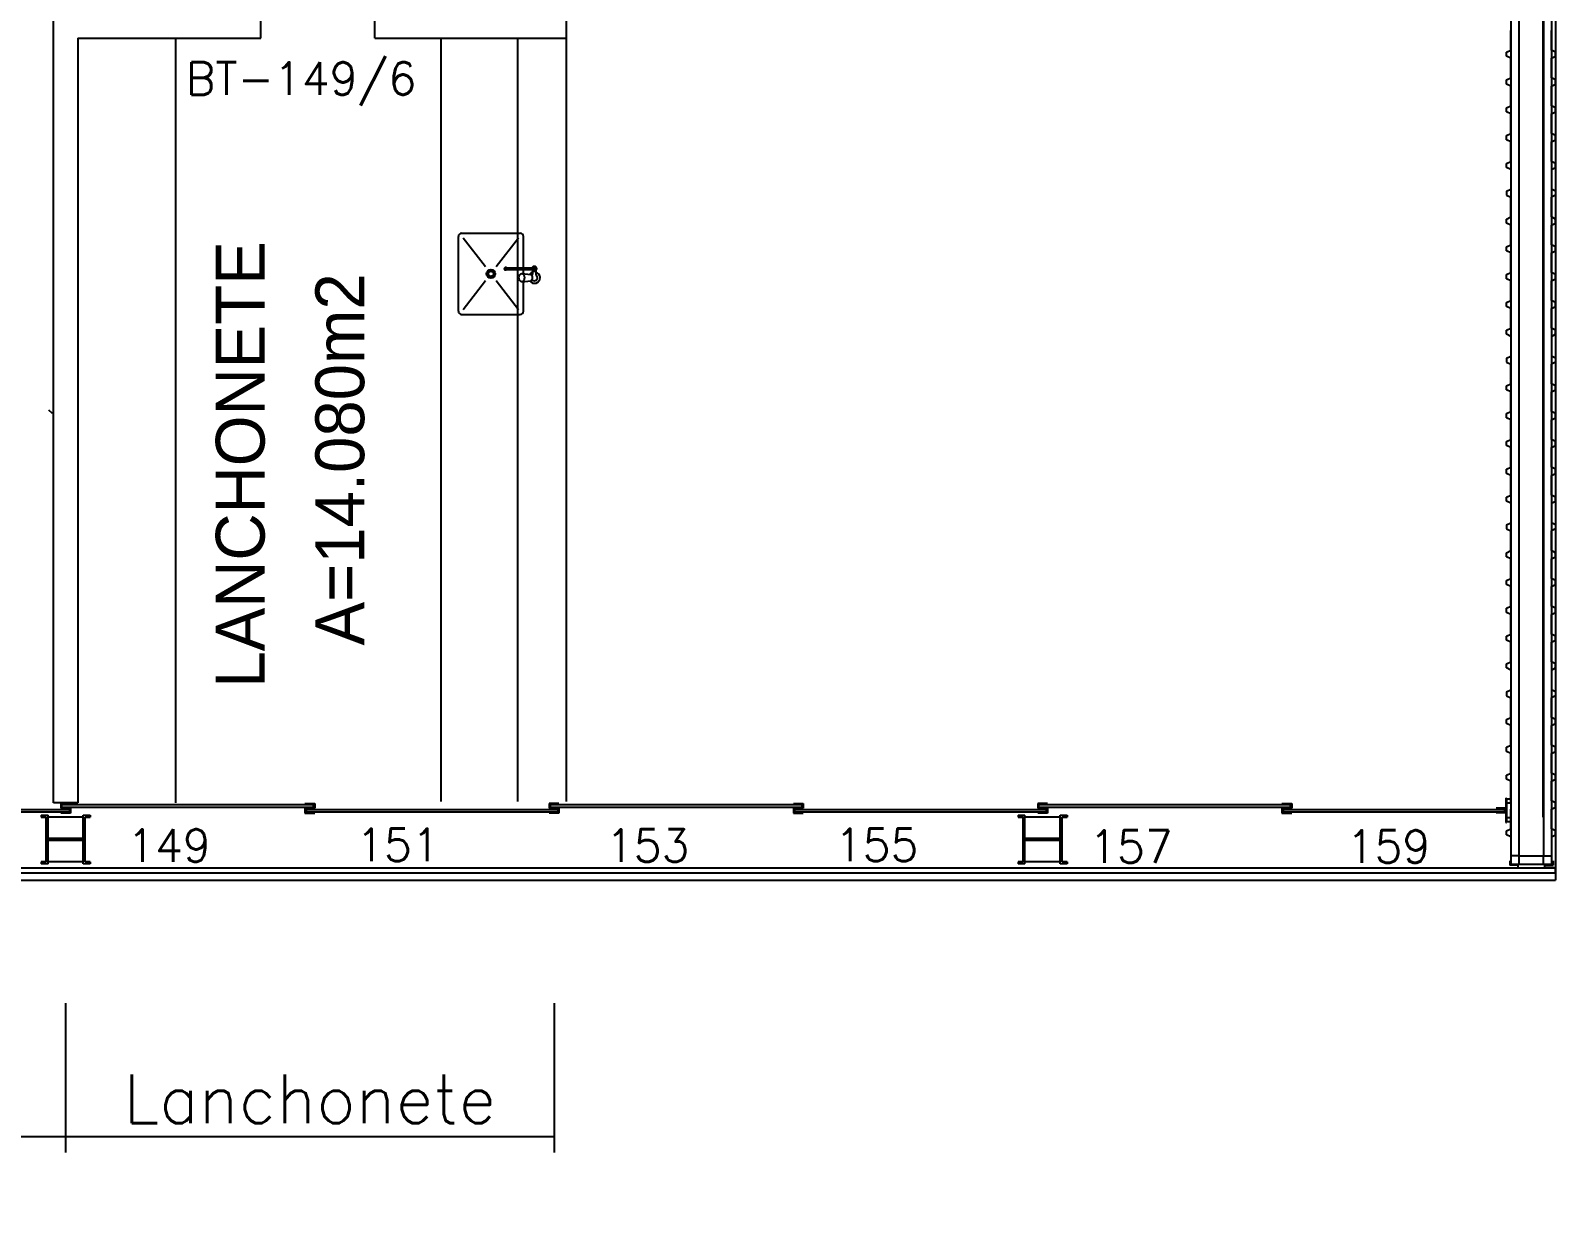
# Model space of a CAD drawing. Extents: x 940 to 1060, y 76 to 105.
# Drawn here: x 1050.75 to 1060.12, y 76.25 to 83.51 of the extents above; entities that cross this region are included whole.
import ezdxf
from ezdxf.enums import TextEntityAlignment as Align

# ---------------------------------------------------------------- set-up
doc = ezdxf.new("R2010")
doc.units = 0
doc.header["$LTSCALE"] = 0.5
doc.header["$MEASUREMENT"] = 0
doc.header["$PDMODE"] = 34
doc.header["$PDSIZE"] = 0.1
doc.layers.get('0').update_dxf_attribs({"linetype": 'CONTINUOUS'})
doc.layers.get('DEFPOINTS').update_dxf_attribs({"linetype": 'CONTINUOUS'})
for name, color, linetype in [('1', 1, 'CONTINUOUS'), ('ALVENARIA', 2, 'CONTINUOUS'), ('BANCADA', 1, 'CONTINUOUS'), ('ENDEREÇO', 2, 'CONTINUOUS'), ('ESQUADRIAS', 1, 'CONTINUOUS'), ('ESTRUTURAS', 2, 'CONTINUOUS'), ('NMOD', 2, 'CONTINUOUS'), ('TEXTO', 2, 'CONTINUOUS'), ('TEXTO-CENTRO-CUSTO', 2, 'CONTINUOUS'), ('ÁREA', 2, 'CONTINUOUS')]:
    doc.layers.add(name, color=color, linetype=linetype)
doc.styles.add('FONTE', font='FONTE.shx', dxfattribs={"height": 0.4})
doc.styles.add('ROMANS', font='simplex.shx', dxfattribs={"height": 0.3})
doc.styles.add('UNB-100', font='simplex.shx', dxfattribs={"height": 0.2})
doc.dimstyles.new('1', dxfattribs={"dimtxt": 0.3, "dimasz": 0.18, "dimexe": 0.5, "dimexo": 1, "dimgap": 0.08, "dimtad": 1, "dimdec": 4, "dimzin": 12, "dimdsep": 46, "dimtxsty": 'ROMANS', "dimblk1": 'NONE', "dimblk2": 'NONE', "dimsah": 1, "dimcen": 0, "dimclrd": 2, "dimclre": 2, "dimclrt": 2, "dimadec": 0, "dimazin": 0, "dimtfac": 1, "dimtdec": 4, "dimtofl": 0, "dimtmove": 2, "dimatfit": 3, "dimldrblk": 'NONE', "dimfxl": 0, "dimtolj": 1, "dimtzin": 4, "dimarcsym": 0})

# ---------------------------------------------------------------- blocks, each defined once
blk = doc.blocks.new('*D18')
at = {"layer": 'DEFPOINTS', "color": 0}
for p in [(1026.9702, 78.537), (1050.9702, 78.537), (1050.9702, 76.7198)]:
    blk.add_point(p, dxfattribs=at)
at = {"layer": 'TEXTO-CENTRO-CUSTO', "color": 2, "lineweight": -2}
for p, q in [((1026.9702, 77.537), (1026.9702, 76.6198)), ((1050.9702, 77.537), (1050.9702, 76.6198)), ((1026.9702, 76.7198), (1050.9702, 76.7198))]:
    blk.add_line(p, q, dxfattribs=at)
at = {"layer": 'TEXTO-CENTRO-CUSTO', "color": 2, "insert": (1038.9702, 76.9498), "char_height": 0.3, "attachment_point": 5, "style": 'ROMANS'}
blk.add_mtext('\\A1;Salas de Aula', dxfattribs=at)
blk = doc.blocks.new('_NONE')
at = {"color": 0, "linetype": 'ByBlock'}
blk.add_circle((0, 0), 0.25, dxfattribs=at)
blk = doc.blocks.new('*D19')
at = {"layer": 'DEFPOINTS', "color": 0}
for p in [(1050.9702, 78.537), (1053.9702, 78.537), (1053.9702, 76.7198)]:
    blk.add_point(p, dxfattribs=at)
at = {"layer": 'TEXTO-CENTRO-CUSTO', "color": 2, "lineweight": -2}
for p, q in [((1050.9702, 77.537), (1050.9702, 76.6198)), ((1053.9702, 77.537), (1053.9702, 76.6198)), ((1050.9702, 76.7198), (1053.9702, 76.7198))]:
    blk.add_line(p, q, dxfattribs=at)
at = {"layer": 'TEXTO-CENTRO-CUSTO', "color": 2, "insert": (1052.4702, 76.9498), "char_height": 0.3, "attachment_point": 5, "style": 'ROMANS'}
blk.add_mtext('\\A1;Lanchonete', dxfattribs=at)
blk = doc.blocks.new('INOXA1-P')
for p, q in [((0.12, 0.23), (0.12, 0.0472)), ((0.22, 0.25), (0.14, 0.25)), ((0.15, 0.22), (0.287, 0.0427)), ((0.5, 0.25), (0.22, 0.25)), ((0.353, 0.0427), (0.49, 0.22)), ((0.52, 0.23), (0.52, -0.23)), ((0.043, 0.0076), (0.043, -0.022)), ((0.0623, 0.04), (0.0709, 0.04)), ((0.131, 0.0482), (0.0755, 0.0432)), ((0.131, -0.0018), (0.0755, 0.0032)), ((0.22, -0.0268), (0.0536, -0.0268)), ((0.22, -0.0368), (0.0536, -0.0368)), ((0.063, -0.0031), (0.063, -0.0207)), ((0.12, -0.0008), (0.12, -0.0268)), ((0.12, -0.0368), (0.12, -0.23)), ((0.15, -0.22), (0.287, -0.0427)), ((0.2309, -0.0268), (0.22, -0.0268)), ((0.2309, -0.0368), (0.22, -0.0368)), ((0.353, -0.0427), (0.49, -0.22)), ((0.22, -0.25), (0.14, -0.25)), ((0.5, -0.25), (0.22, -0.25))]:
    blk.add_line(p, q)
blk.add_lwpolyline([(0.0755, 0.0032), (0.0724, 0.0044), (0.069, 0.0091), (0.067, 0.0151), (0.0663, 0.0232), (0.067, 0.0313), (0.069, 0.0374), (0.0724, 0.042), (0.0755, 0.0432)])
blk.add_lwpolyline([(0.131, 0.0482), (0.1372, 0.0465), (0.1431, 0.0409), (0.1467, 0.0332), (0.1481, 0.0232), (0.1467, 0.0133), (0.1431, 0.0055), (0.1372, -0.0001), (0.131, -0.0018), (0.1249, -0.0001), (0.1189, 0.0055), (0.1153, 0.0133), (0.1139, 0.0232), (0.1153, 0.0332), (0.1189, 0.0409), (0.1249, 0.0465)], close=True)
for radius in [0.0266, 0.0163]:
    blk.add_circle((0.32, 0), radius)
for centre, radius, start, end in [((0.14, 0.23), 0.02, 90, 180), ((0.5, 0.23), 0.02, 360, 90), ((0.0536, 0.0232), 0.0349, 36.17047, 252.25677), ((0.0536, 0.0232), 0.0189, 62.73673, 235.73755), ((0.073, -0.0031), 0.01, 102.82848, 180), ((0.0536, 0.0232), 0.0349, 285.53733, 323.99874), ((0.0536, -0.0318), 0.0145, 20.16101, 339.83899), ((0.0536, -0.0318), 0.005, 90.00373, 269.99627), ((0.2309, -0.0318), 0.00738, 222.65589, 137.34411), ((0.2309, -0.0318), 0.005, 269.99352, 90.00648), ((0.14, -0.23), 0.02, 180, 270), ((0.5, -0.23), 0.02, 270, 360)]:
    blk.add_arc(centre, radius, start, end)

msp = doc.modelspace()

# ---------------------------------------------------------------- linework, layer by layer
at = {"layer": '1', "color": 1}
for p, q in [((1060.12025, 102.79302), (1060.12025, 78.29302)), ((1060.04477, 78.6806), (1060.04477, 102.40068)), ((977.47583, 78.36818), (1060.12025, 78.36818)), ((977.47583, 78.33818), (1060.12025, 78.33818))]:
    msp.add_line(p, q, dxfattribs=at)
at = {"layer": '1'}
msp.add_line((939.82083, 78.29302), (1060.12025, 78.29302), dxfattribs=at)
at = {"layer": 'ALVENARIA'}
for p, q in [((1059.84525, 93.81145), (1059.84525, 78.44226)), ((1059.89557, 93.76145), (1059.89557, 78.44226)), ((1060.04557, 93.76145), (1060.04557, 78.44226)), ((1060.09525, 93.81145), (1060.09525, 78.48768)), ((1054.04525, 88.66291), (1054.04525, 83.46564)), ((1050.89525, 83.46564), (1050.89525, 88.40502)), ((1052.17025, 83.46564), (1052.17025, 83.61564)), ((1052.87025, 83.46564), (1052.87025, 83.61564)), ((1050.89525, 78.76743), (1050.89525, 83.46564)), ((1051.04525, 83.46564), (1051.04525, 78.76743)), ((1051.04525, 83.46564), (1052.17025, 83.46564)), ((1052.87025, 83.46564), (1054.04525, 83.46564)), ((1059.84525, 83.39188), (1059.84525, 83.51268)), ((1060.09525, 83.39188), (1060.09525, 83.51268)), ((1059.82025, 83.37938), (1059.84525, 83.39188)), ((1059.82025, 83.35438), (1059.82025, 83.37938)), ((1059.84525, 83.34188), (1059.82025, 83.35438)), ((1060.12025, 83.37938), (1060.09525, 83.39188)), ((1060.09525, 83.34188), (1060.12025, 83.35438)), ((1060.12025, 83.35438), (1060.12025, 83.37938)), ((1059.84525, 83.22108), (1059.84525, 83.34188)), ((1060.09525, 83.22108), (1060.09525, 83.34188)), ((1059.82025, 83.20858), (1059.84525, 83.22108)), ((1059.82025, 83.18358), (1059.82025, 83.20858)), ((1059.84525, 83.17108), (1059.82025, 83.18358)), ((1059.84525, 83.05028), (1059.84525, 83.17108)), ((1060.12025, 83.20858), (1060.09525, 83.22108)), ((1060.09525, 83.17108), (1060.12025, 83.18358)), ((1060.09525, 83.05028), (1060.09525, 83.17108)), ((1060.12025, 83.18358), (1060.12025, 83.20858)), ((1059.82025, 83.03778), (1059.84525, 83.05028)), ((1059.82025, 83.01278), (1059.82025, 83.03778)), ((1059.84525, 83.00028), (1059.82025, 83.01278)), ((1059.84525, 82.87914), (1059.84525, 83.00028)), ((1060.12025, 83.03778), (1060.09525, 83.05028)), ((1060.09525, 83.00028), (1060.12025, 83.01278)), ((1060.09525, 82.87914), (1060.09525, 83.00028)), ((1060.12025, 83.01278), (1060.12025, 83.03778)), ((1059.82025, 82.86664), (1059.84525, 82.87914)), ((1059.82025, 82.84164), (1059.82025, 82.86664)), ((1059.84525, 82.82914), (1059.82025, 82.84164)), ((1059.84525, 82.70868), (1059.84525, 82.82914)), ((1060.12025, 82.86664), (1060.09525, 82.87914)), ((1060.09525, 82.82914), (1060.12025, 82.84164)), ((1060.09525, 82.70868), (1060.09525, 82.82914)), ((1060.12025, 82.84164), (1060.12025, 82.86664)), ((1059.82025, 82.69618), (1059.84525, 82.70868)), ((1060.12025, 82.69618), (1060.09525, 82.70868)), ((1059.82025, 82.67118), (1059.82025, 82.69618)), ((1059.84525, 82.65868), (1059.82025, 82.67118)), ((1059.84525, 82.65868), (1059.84525, 82.53788)), ((1060.09525, 82.65868), (1060.12025, 82.67118)), ((1060.09525, 82.65868), (1060.09525, 82.53788)), ((1060.12025, 82.67118), (1060.12025, 82.69618)), ((1059.82025, 82.52538), (1059.84525, 82.53788)), ((1059.82025, 82.52538), (1059.82025, 82.50038)), ((1060.12025, 82.52538), (1060.09525, 82.53788)), ((1060.12025, 82.52538), (1060.12025, 82.50038)), ((1059.82025, 82.50038), (1059.84525, 82.48788)), ((1059.84525, 82.36708), (1059.84525, 82.48788)), ((1060.12025, 82.50038), (1060.09525, 82.48788)), ((1060.09525, 82.36708), (1060.09525, 82.48788)), ((1059.82025, 82.35458), (1059.84525, 82.36708)), ((1059.82025, 82.32958), (1059.82025, 82.35458)), ((1059.84525, 82.31708), (1059.82025, 82.32958)), ((1060.12025, 82.35458), (1060.09525, 82.36708)), ((1060.09525, 82.31708), (1060.12025, 82.32958)), ((1060.12025, 82.32958), (1060.12025, 82.35458)), ((1059.84525, 82.19628), (1059.84525, 82.31708)), ((1060.09525, 82.19628), (1060.09525, 82.31708)), ((1059.82025, 82.18378), (1059.84525, 82.19628)), ((1059.82025, 82.15878), (1059.82025, 82.18378)), ((1059.84525, 82.14628), (1059.82025, 82.15878)), ((1059.84525, 82.02548), (1059.84525, 82.14628)), ((1060.12025, 82.18378), (1060.09525, 82.19628)), ((1060.09525, 82.14628), (1060.12025, 82.15878)), ((1060.09525, 82.02548), (1060.09525, 82.14628)), ((1060.12025, 82.15878), (1060.12025, 82.18378)), ((1059.82025, 82.01298), (1059.84525, 82.02548)), ((1059.82025, 81.98798), (1059.82025, 82.01298)), ((1059.84525, 81.97548), (1059.82025, 81.98798)), ((1059.84525, 81.85434), (1059.84525, 81.97548)), ((1060.12025, 82.01298), (1060.09525, 82.02548)), ((1060.09525, 81.97548), (1060.12025, 81.98798)), ((1060.09525, 81.85434), (1060.09525, 81.97548)), ((1060.12025, 81.98798), (1060.12025, 82.01298)), ((1059.82025, 81.84184), (1059.84525, 81.85434)), ((1059.82025, 81.81684), (1059.82025, 81.84184)), ((1059.84525, 81.80434), (1059.82025, 81.81684)), ((1059.84525, 81.68388), (1059.84525, 81.80434)), ((1060.12025, 81.84184), (1060.09525, 81.85434)), ((1060.09525, 81.80434), (1060.12025, 81.81684)), ((1060.09525, 81.68388), (1060.09525, 81.80434)), ((1060.12025, 81.81684), (1060.12025, 81.84184)), ((1059.82025, 81.67138), (1059.84525, 81.68388)), ((1059.82025, 81.64638), (1059.82025, 81.67138)), ((1060.12025, 81.67138), (1060.09525, 81.68388)), ((1060.12025, 81.64638), (1060.12025, 81.67138)), ((1059.84525, 81.63388), (1059.82025, 81.64638)), ((1059.84525, 81.63388), (1059.84525, 81.51308)), ((1060.09525, 81.63388), (1060.12025, 81.64638)), ((1060.09525, 81.63388), (1060.09525, 81.51308)), ((1059.82025, 81.50058), (1059.84525, 81.51308)), ((1059.82025, 81.50058), (1059.82025, 81.47558)), ((1060.12025, 81.50058), (1060.09525, 81.51308)), ((1060.12025, 81.50058), (1060.12025, 81.47558)), ((1059.82025, 81.47558), (1059.84525, 81.46308)), ((1059.84525, 81.34228), (1059.84525, 81.46308)), ((1060.12025, 81.47558), (1060.09525, 81.46308)), ((1060.09525, 81.34228), (1060.09525, 81.46308)), ((1059.82025, 81.32978), (1059.84525, 81.34228)), ((1059.82025, 81.30478), (1059.82025, 81.32978)), ((1059.84525, 81.29228), (1059.82025, 81.30478)), ((1060.12025, 81.32978), (1060.09525, 81.34228)), ((1060.09525, 81.29228), (1060.12025, 81.30478)), ((1060.12025, 81.30478), (1060.12025, 81.32978)), ((1059.84525, 81.17148), (1059.84525, 81.29228)), ((1060.09525, 81.17148), (1060.09525, 81.29228)), ((1050.86551, 81.18273), (1050.88705, 81.16185)), ((1059.82025, 81.15898), (1059.84525, 81.17148)), ((1059.82025, 81.13398), (1059.82025, 81.15898)), ((1059.84525, 81.12148), (1059.82025, 81.13398)), ((1059.84525, 81.00068), (1059.84525, 81.12148)), ((1060.12025, 81.15898), (1060.09525, 81.17148)), ((1060.09525, 81.12148), (1060.12025, 81.13398)), ((1060.09525, 81.00068), (1060.09525, 81.12148)), ((1060.12025, 81.13398), (1060.12025, 81.15898)), ((1059.82025, 80.98818), (1059.84525, 81.00068)), ((1059.82025, 80.96318), (1059.82025, 80.98818)), ((1059.84525, 80.95068), (1059.82025, 80.96318)), ((1059.84525, 80.82954), (1059.84525, 80.95068)), ((1060.12025, 80.98818), (1060.09525, 81.00068)), ((1060.09525, 80.95068), (1060.12025, 80.96318)), ((1060.09525, 80.82954), (1060.09525, 80.95068)), ((1060.12025, 80.96318), (1060.12025, 80.98818)), ((1059.82025, 80.81704), (1059.84525, 80.82954)), ((1060.12025, 80.81704), (1060.09525, 80.82954)), ((1059.82025, 80.79204), (1059.82025, 80.81704)), ((1059.84525, 80.77954), (1059.82025, 80.79204)), ((1059.84525, 80.65908), (1059.84525, 80.77954)), ((1060.09525, 80.77954), (1060.12025, 80.79204)), ((1060.09525, 80.65908), (1060.09525, 80.77954)), ((1060.12025, 80.79204), (1060.12025, 80.81704)), ((1059.82025, 80.64658), (1059.84525, 80.65908)), ((1059.82025, 80.62158), (1059.82025, 80.64658)), ((1060.12025, 80.64658), (1060.09525, 80.65908)), ((1060.12025, 80.62158), (1060.12025, 80.64658)), ((1059.84525, 80.60908), (1059.82025, 80.62158)), ((1059.84525, 80.60908), (1059.84525, 80.48828)), ((1060.09525, 80.60908), (1060.12025, 80.62158)), ((1060.09525, 80.60908), (1060.09525, 80.48828)), ((1059.82025, 80.47578), (1059.84525, 80.48828)), ((1059.82025, 80.47578), (1059.82025, 80.45078)), ((1059.82025, 80.45078), (1059.84525, 80.43828)), ((1060.12025, 80.47578), (1060.09525, 80.48828)), ((1060.12025, 80.45078), (1060.09525, 80.43828)), ((1060.12025, 80.47578), (1060.12025, 80.45078)), ((1059.84525, 80.31748), (1059.84525, 80.43828)), ((1060.09525, 80.31748), (1060.09525, 80.43828)), ((1059.82025, 80.30498), (1059.84525, 80.31748)), ((1059.82025, 80.27998), (1059.82025, 80.30498)), ((1059.84525, 80.26748), (1059.82025, 80.27998)), ((1059.84525, 80.14668), (1059.84525, 80.26748)), ((1060.12025, 80.30498), (1060.09525, 80.31748)), ((1060.09525, 80.26748), (1060.12025, 80.27998)), ((1060.09525, 80.14668), (1060.09525, 80.26748)), ((1060.12025, 80.27998), (1060.12025, 80.30498)), ((1059.82025, 80.13418), (1059.84525, 80.14668)), ((1059.82025, 80.10918), (1059.82025, 80.13418)), ((1059.84525, 80.09668), (1059.82025, 80.10918)), ((1059.84525, 79.97588), (1059.84525, 80.09668)), ((1060.12025, 80.13418), (1060.09525, 80.14668)), ((1060.09525, 80.09668), (1060.12025, 80.10918)), ((1060.09525, 79.97588), (1060.09525, 80.09668)), ((1060.12025, 80.10918), (1060.12025, 80.13418)), ((1059.82025, 79.96338), (1059.84525, 79.97588)), ((1059.82025, 79.93838), (1059.82025, 79.96338)), ((1059.84525, 79.92588), (1059.82025, 79.93838)), ((1059.84525, 79.80474), (1059.84525, 79.92588)), ((1060.12025, 79.96338), (1060.09525, 79.97588)), ((1060.09525, 79.92588), (1060.12025, 79.93838)), ((1060.09525, 79.80474), (1060.09525, 79.92588)), ((1060.12025, 79.93838), (1060.12025, 79.96338)), ((1059.82025, 79.79224), (1059.84525, 79.80474)), ((1060.12025, 79.79224), (1060.09525, 79.80474)), ((1059.82025, 79.76724), (1059.82025, 79.79224)), ((1059.84525, 79.75474), (1059.82025, 79.76724)), ((1059.84525, 79.63428), (1059.84525, 79.75474)), ((1060.09525, 79.75474), (1060.12025, 79.76724)), ((1060.09525, 79.63428), (1060.09525, 79.75474)), ((1060.12025, 79.76724), (1060.12025, 79.79224)), ((1059.82025, 79.62178), (1059.84525, 79.63428)), ((1059.82025, 79.59678), (1059.82025, 79.62178)), ((1060.12025, 79.62178), (1060.09525, 79.63428)), ((1060.12025, 79.59678), (1060.12025, 79.62178)), ((1059.84525, 79.58428), (1059.82025, 79.59678)), ((1059.84525, 79.58428), (1059.84525, 79.46348)), ((1060.09525, 79.58428), (1060.12025, 79.59678)), ((1060.09525, 79.58428), (1060.09525, 79.46348)), ((1059.82025, 79.45098), (1059.84525, 79.46348)), ((1059.82025, 79.45098), (1059.82025, 79.42598)), ((1059.82025, 79.42598), (1059.84525, 79.41348)), ((1060.12025, 79.45098), (1060.09525, 79.46348)), ((1060.12025, 79.42598), (1060.09525, 79.41348)), ((1060.12025, 79.45098), (1060.12025, 79.42598)), ((1059.84525, 79.29268), (1059.84525, 79.41348)), ((1060.09525, 79.29268), (1060.09525, 79.41348)), ((1059.82025, 79.28018), (1059.84525, 79.29268)), ((1059.82025, 79.25518), (1059.82025, 79.28018)), ((1059.84525, 79.24268), (1059.82025, 79.25518)), ((1059.84525, 79.12188), (1059.84525, 79.24268)), ((1060.12025, 79.28018), (1060.09525, 79.29268)), ((1060.09525, 79.24268), (1060.12025, 79.25518)), ((1060.09525, 79.12188), (1060.09525, 79.24268)), ((1060.12025, 79.25518), (1060.12025, 79.28018)), ((1059.82025, 79.10938), (1059.84525, 79.12188)), ((1059.82025, 79.08438), (1059.82025, 79.10938)), ((1059.84525, 79.07188), (1059.82025, 79.08438)), ((1059.84525, 78.95108), (1059.84525, 79.07188)), ((1060.12025, 79.10938), (1060.09525, 79.12188)), ((1060.09525, 79.07188), (1060.12025, 79.08438)), ((1060.09525, 78.95108), (1060.09525, 79.07188)), ((1060.12025, 79.08438), (1060.12025, 79.10938)), ((1059.82025, 78.93858), (1059.84525, 78.95108)), ((1059.82025, 78.91358), (1059.82025, 78.93858)), ((1059.84525, 78.90108), (1059.82025, 78.91358)), ((1059.84525, 78.79187), (1059.84525, 78.90108)), ((1059.84525, 78.82102), (1059.84525, 78.90108)), ((1060.12025, 78.93858), (1060.09525, 78.95108)), ((1060.09525, 78.90108), (1060.12025, 78.91358)), ((1060.09525, 78.77994), (1060.09525, 78.90108)), ((1060.12025, 78.91358), (1060.12025, 78.93858)), ((1051.04525, 78.76743), (1050.89525, 78.76743)), ((1059.81525, 78.7968), (1059.82025, 78.7968)), ((1059.81525, 78.7968), (1059.81525, 78.6468)), ((1059.82025, 78.7968), (1059.82025, 78.6468)), ((1059.84525, 78.79187), (1059.82025, 78.79187)), ((1059.82025, 78.79187), (1059.82025, 78.76687)), ((1059.84525, 78.76687), (1059.82025, 78.76687)), ((1059.84525, 78.76687), (1059.84525, 78.79187)), ((1060.12025, 78.76744), (1060.09525, 78.77994)), ((1060.12025, 78.74244), (1060.12025, 78.76744)), ((1059.84525, 78.6768), (1059.82025, 78.6768)), ((1059.82025, 78.6768), (1059.82025, 78.6518)), ((1059.84525, 78.60948), (1059.84525, 78.72994)), ((1059.84525, 78.6518), (1059.84525, 78.6768)), ((1059.84525, 78.67102), (1059.84525, 78.44226)), ((1060.09525, 78.72994), (1060.12025, 78.74244)), ((1060.09525, 78.60948), (1060.09525, 78.72994)), ((1059.81525, 78.6468), (1059.82025, 78.6468)), ((1059.84525, 78.6518), (1059.82025, 78.6518)), ((1059.82025, 78.59698), (1059.84525, 78.60948)), ((1059.82025, 78.57198), (1059.82025, 78.59698)), ((1060.12025, 78.59698), (1060.09525, 78.60948)), ((1060.12025, 78.57198), (1060.12025, 78.59698)), ((1059.84525, 78.55948), (1059.82025, 78.57198)), ((1059.84525, 78.55948), (1059.84525, 78.44226)), ((1060.09525, 78.55948), (1060.12025, 78.57198)), ((1060.09525, 78.55948), (1060.09525, 78.43868)), ((1059.8393, 78.41226), (1059.8393, 78.38626)), ((1059.84525, 78.44226), (1059.84525, 78.39226)), ((1059.89525, 78.44226), (1059.84525, 78.44226)), ((1059.84525, 78.39226), (1060.09525, 78.39226)), ((1059.89525, 78.44226), (1060.04525, 78.44226)), ((1059.89525, 78.44226), (1059.89525, 78.39226)), ((1060.04525, 78.44226), (1060.09525, 78.44226)), ((1060.04525, 78.44226), (1060.04525, 78.39226)), ((1060.09525, 78.44226), (1060.09525, 78.39226)), ((1060.10678, 78.41226), (1060.10678, 78.38626)), ((1059.88825, 78.38626), (1059.8393, 78.38626)), ((1059.84525, 78.38826), (1059.84525, 78.38826)), ((1059.84525, 78.38826), (1059.84525, 78.38826)), ((1059.88825, 78.38626), (1059.88825, 78.36908)), ((1059.88825, 78.36908), (1059.91325, 78.36908)), ((1059.88925, 78.36908), (1059.91325, 78.36908)), ((1060.05225, 78.38626), (1060.05225, 78.3703)), ((1060.05225, 78.38626), (1060.10678, 78.38626)), ((1060.05225, 78.3703), (1060.12025, 78.3703)), ((1060.12025, 78.33818), (1060.12025, 78.3703))]:
    msp.add_line(p, q, dxfattribs=at)
at = {"layer": 'BANCADA', "color": 1}
for p, q in [((1051.64525, 83.46564), (1051.64525, 78.76743)), ((1053.27525, 83.46564), (1053.27525, 78.77674)), ((1053.74525, 83.46564), (1053.74525, 78.77674)), ((1054.04525, 83.46564), (1054.04525, 78.77674))]:
    msp.add_line(p, q, dxfattribs=at)
at = {"layer": 'ESQUADRIAS'}
for p, q in [((1050.94025, 78.76536), (1050.94025, 78.73536)), ((1051.00025, 78.76536), (1050.94025, 78.76536)), ((1052.44025, 78.76536), (1052.50025, 78.76536)), ((1052.50025, 78.76536), (1052.50025, 78.73536)), ((1053.94025, 78.76536), (1053.94025, 78.73536)), ((1054.00025, 78.76536), (1053.94025, 78.76536)), ((1055.44025, 78.76536), (1055.50025, 78.76536)), ((1055.50025, 78.76536), (1055.50025, 78.73536)), ((1056.94025, 78.76536), (1056.94025, 78.73536)), ((1057.00025, 78.76536), (1056.94025, 78.76536)), ((1058.44025, 78.76536), (1058.50025, 78.76536)), ((1058.50025, 78.76536), (1058.50025, 78.73536)), ((1049.44725, 78.72836), (1050.99325, 78.72836)), ((1049.44725, 78.71236), (1050.99325, 78.71236)), ((1050.94025, 78.73536), (1051.00025, 78.73536)), ((1051.00025, 78.70536), (1050.94025, 78.70536)), ((1050.94725, 78.74236), (1050.94725, 78.75836)), ((1050.94725, 78.75836), (1052.49325, 78.75836)), ((1050.94725, 78.74236), (1052.49325, 78.74236)), ((1050.99325, 78.72836), (1050.99325, 78.71236)), ((1051.00025, 78.73536), (1051.00025, 78.70536)), ((1052.44025, 78.73536), (1052.44025, 78.70536)), ((1052.50025, 78.73536), (1052.44025, 78.73536)), ((1052.44025, 78.70536), (1052.50025, 78.70536)), ((1052.44725, 78.72836), (1053.99325, 78.72836)), ((1052.44725, 78.72836), (1052.44725, 78.71236)), ((1052.44725, 78.71236), (1053.99325, 78.71236)), ((1052.49325, 78.74236), (1052.49325, 78.75836)), ((1053.94025, 78.73536), (1054.00025, 78.73536)), ((1054.00025, 78.70536), (1053.94025, 78.70536)), ((1053.94725, 78.75836), (1054.04555, 78.75836)), ((1053.94725, 78.74236), (1053.94725, 78.75836)), ((1053.94725, 78.74236), (1054.04555, 78.74236)), ((1053.99325, 78.72836), (1053.99325, 78.71236)), ((1054.00025, 78.73536), (1054.00025, 78.70536)), ((1054.04555, 78.75836), (1055.49325, 78.75836)), ((1054.04555, 78.74236), (1055.49325, 78.74236)), ((1055.44025, 78.73536), (1055.44025, 78.70536)), ((1055.50025, 78.73536), (1055.44025, 78.73536)), ((1055.44025, 78.70536), (1055.50025, 78.70536)), ((1055.44725, 78.72836), (1056.99325, 78.72836)), ((1055.44725, 78.72836), (1055.44725, 78.71236)), ((1055.44725, 78.71236), (1056.99325, 78.71236)), ((1055.49325, 78.74236), (1055.49325, 78.75836)), ((1056.94025, 78.73536), (1057.00025, 78.73536)), ((1057.00025, 78.70536), (1056.94025, 78.70536)), ((1056.94725, 78.75836), (1058.49325, 78.75836)), ((1056.94725, 78.74236), (1056.94725, 78.75836)), ((1056.94725, 78.74236), (1058.49325, 78.74236)), ((1056.99325, 78.72836), (1056.99325, 78.71236)), ((1057.00025, 78.73536), (1057.00025, 78.70536)), ((1058.44025, 78.73536), (1058.44025, 78.70536)), ((1058.50025, 78.73536), (1058.44025, 78.73536)), ((1058.44025, 78.70536), (1058.50025, 78.70536)), ((1058.44725, 78.72836), (1059.80825, 78.72836)), ((1058.44725, 78.72836), (1058.44725, 78.71236)), ((1058.44725, 78.71236), (1059.80825, 78.71236)), ((1058.46025, 78.72836), (1059.80825, 78.72836)), ((1058.49325, 78.74236), (1058.49325, 78.75836)), ((1059.75525, 78.7368), (1059.81525, 78.7368)), ((1059.81525, 78.7068), (1059.75525, 78.7068)), ((1059.80825, 78.71236), (1059.80825, 78.72836)), ((1059.81525, 78.7368), (1059.81525, 78.7068))]:
    msp.add_line(p, q, dxfattribs=at)
at = {"layer": 'ESTRUTURAS'}
for p, q in [((1050.82025, 78.69302), (1050.86225, 78.69302)), ((1050.82025, 78.69302), (1050.82025, 78.68102)), ((1050.82025, 78.68102), (1050.85025, 78.68102)), ((1050.85025, 78.40502), (1050.85025, 78.68102)), ((1050.86225, 78.39302), (1050.86225, 78.69302)), ((1051.07825, 78.68102), (1050.86225, 78.68102)), ((1051.07825, 78.39302), (1051.07825, 78.69302)), ((1051.07825, 78.69302), (1051.12025, 78.69302)), ((1051.09025, 78.40502), (1051.09025, 78.68102)), ((1051.09025, 78.68102), (1051.12025, 78.68102)), ((1051.12025, 78.69302), (1051.12025, 78.68102)), ((1056.82025, 78.69302), (1056.82025, 78.68102)), ((1056.82025, 78.69302), (1056.86225, 78.69302)), ((1056.82025, 78.68102), (1056.85025, 78.68102)), ((1056.85025, 78.40502), (1056.85025, 78.68102)), ((1056.86225, 78.39302), (1056.86225, 78.69302)), ((1057.07825, 78.68102), (1056.86225, 78.68102)), ((1057.07825, 78.69302), (1057.12025, 78.69302)), ((1057.07825, 78.39302), (1057.07825, 78.69302)), ((1057.09025, 78.68102), (1057.12025, 78.68102)), ((1057.09025, 78.40502), (1057.09025, 78.68102)), ((1057.12025, 78.69302), (1057.12025, 78.68102)), ((1051.07825, 78.54902), (1050.86225, 78.54902)), ((1051.07825, 78.53702), (1050.86225, 78.53702)), ((1057.07825, 78.54902), (1056.86225, 78.54902)), ((1057.07825, 78.53702), (1056.86225, 78.53702)), ((1050.82025, 78.40502), (1050.82025, 78.39302)), ((1050.85025, 78.40502), (1050.82025, 78.40502)), ((1050.86225, 78.39302), (1050.82025, 78.39302)), ((1051.07825, 78.40502), (1050.86225, 78.40502)), ((1051.12025, 78.39302), (1051.07825, 78.39302)), ((1051.12025, 78.40502), (1051.09025, 78.40502)), ((1051.12025, 78.40502), (1051.12025, 78.39302)), ((1056.85025, 78.40502), (1056.82025, 78.40502)), ((1056.82025, 78.40502), (1056.82025, 78.39302)), ((1056.86225, 78.39302), (1056.82025, 78.39302)), ((1057.07825, 78.40502), (1056.86225, 78.40502)), ((1057.12025, 78.39302), (1057.07825, 78.39302)), ((1057.12025, 78.40502), (1057.09025, 78.40502)), ((1057.12025, 78.40502), (1057.12025, 78.39302))]:
    msp.add_line(p, q, dxfattribs=at)

# ---------------------------------------------------------------- block references
at = {"layer": 'BANCADA', "rotation": 180}
msp.add_blockref('INOXA1-P', (1053.90247, 82.01772), dxfattribs=at)

# ---------------------------------------------------------------- texts
at = {"layer": 'ENDEREÇO', "style": 'UNB-100'}
msp.add_text('BT-149/6', height=0.2, dxfattribs=at).set_placement((1053.12397, 83.11762), align=Align.RIGHT)
at = {"layer": 'NMOD', "style": 'UNB-100'}
for s, p in [('149', (1051.86228, 78.40656)), ('151', (1053.26822, 78.41066)), ('153', (1054.80196, 78.40656)), ('155', (1056.2079, 78.41066)), ('157', (1057.77004, 78.40024)), ('159', (1059.35168, 78.40024))]:
    msp.add_text(s, height=0.2, dxfattribs=at).set_placement(p, align=Align.RIGHT)
at = {"layer": 'TEXTO', "style": 'FONTE'}
msp.add_text('LANCHONETE', height=0.3, rotation=90, dxfattribs=at).set_placement((1052.19264, 82.21782), align=Align.RIGHT)
at = {"layer": 'ÁREA', "style": 'FONTE'}
msp.add_text('A=14.080m2', height=0.3, rotation=90, dxfattribs=at).set_placement((1052.80422, 82.02136), align=Align.RIGHT)

# ---------------------------------------------------------------- dimensions: what is measured, and where the dimension line sits
at = {"layer": 'TEXTO-CENTRO-CUSTO'}
for base, p1, p2, text, picture, middle in [((1050.97025, 76.71981), (1026.97025, 78.53702), (1050.97025, 78.53702), 'Salas de Aula', '*D18', (1038.97025, 76.94981)), ((1053.97025, 76.71981), (1050.97025, 78.53702), (1053.97025, 78.53702), 'Lanchonete', '*D19', (1052.47025, 76.94981))]:
    dim = msp.add_linear_dim(base=base, p1=p1, p2=p2, text=text, dimstyle='1', override={"dimasz": 0.04, "dimexe": 0.1}, dxfattribs=at)
    dim.commit()
    dim.dimension.update_dxf_attribs({"geometry": picture, "text_midpoint": middle})

doc.saveas('drawing.dxf')
